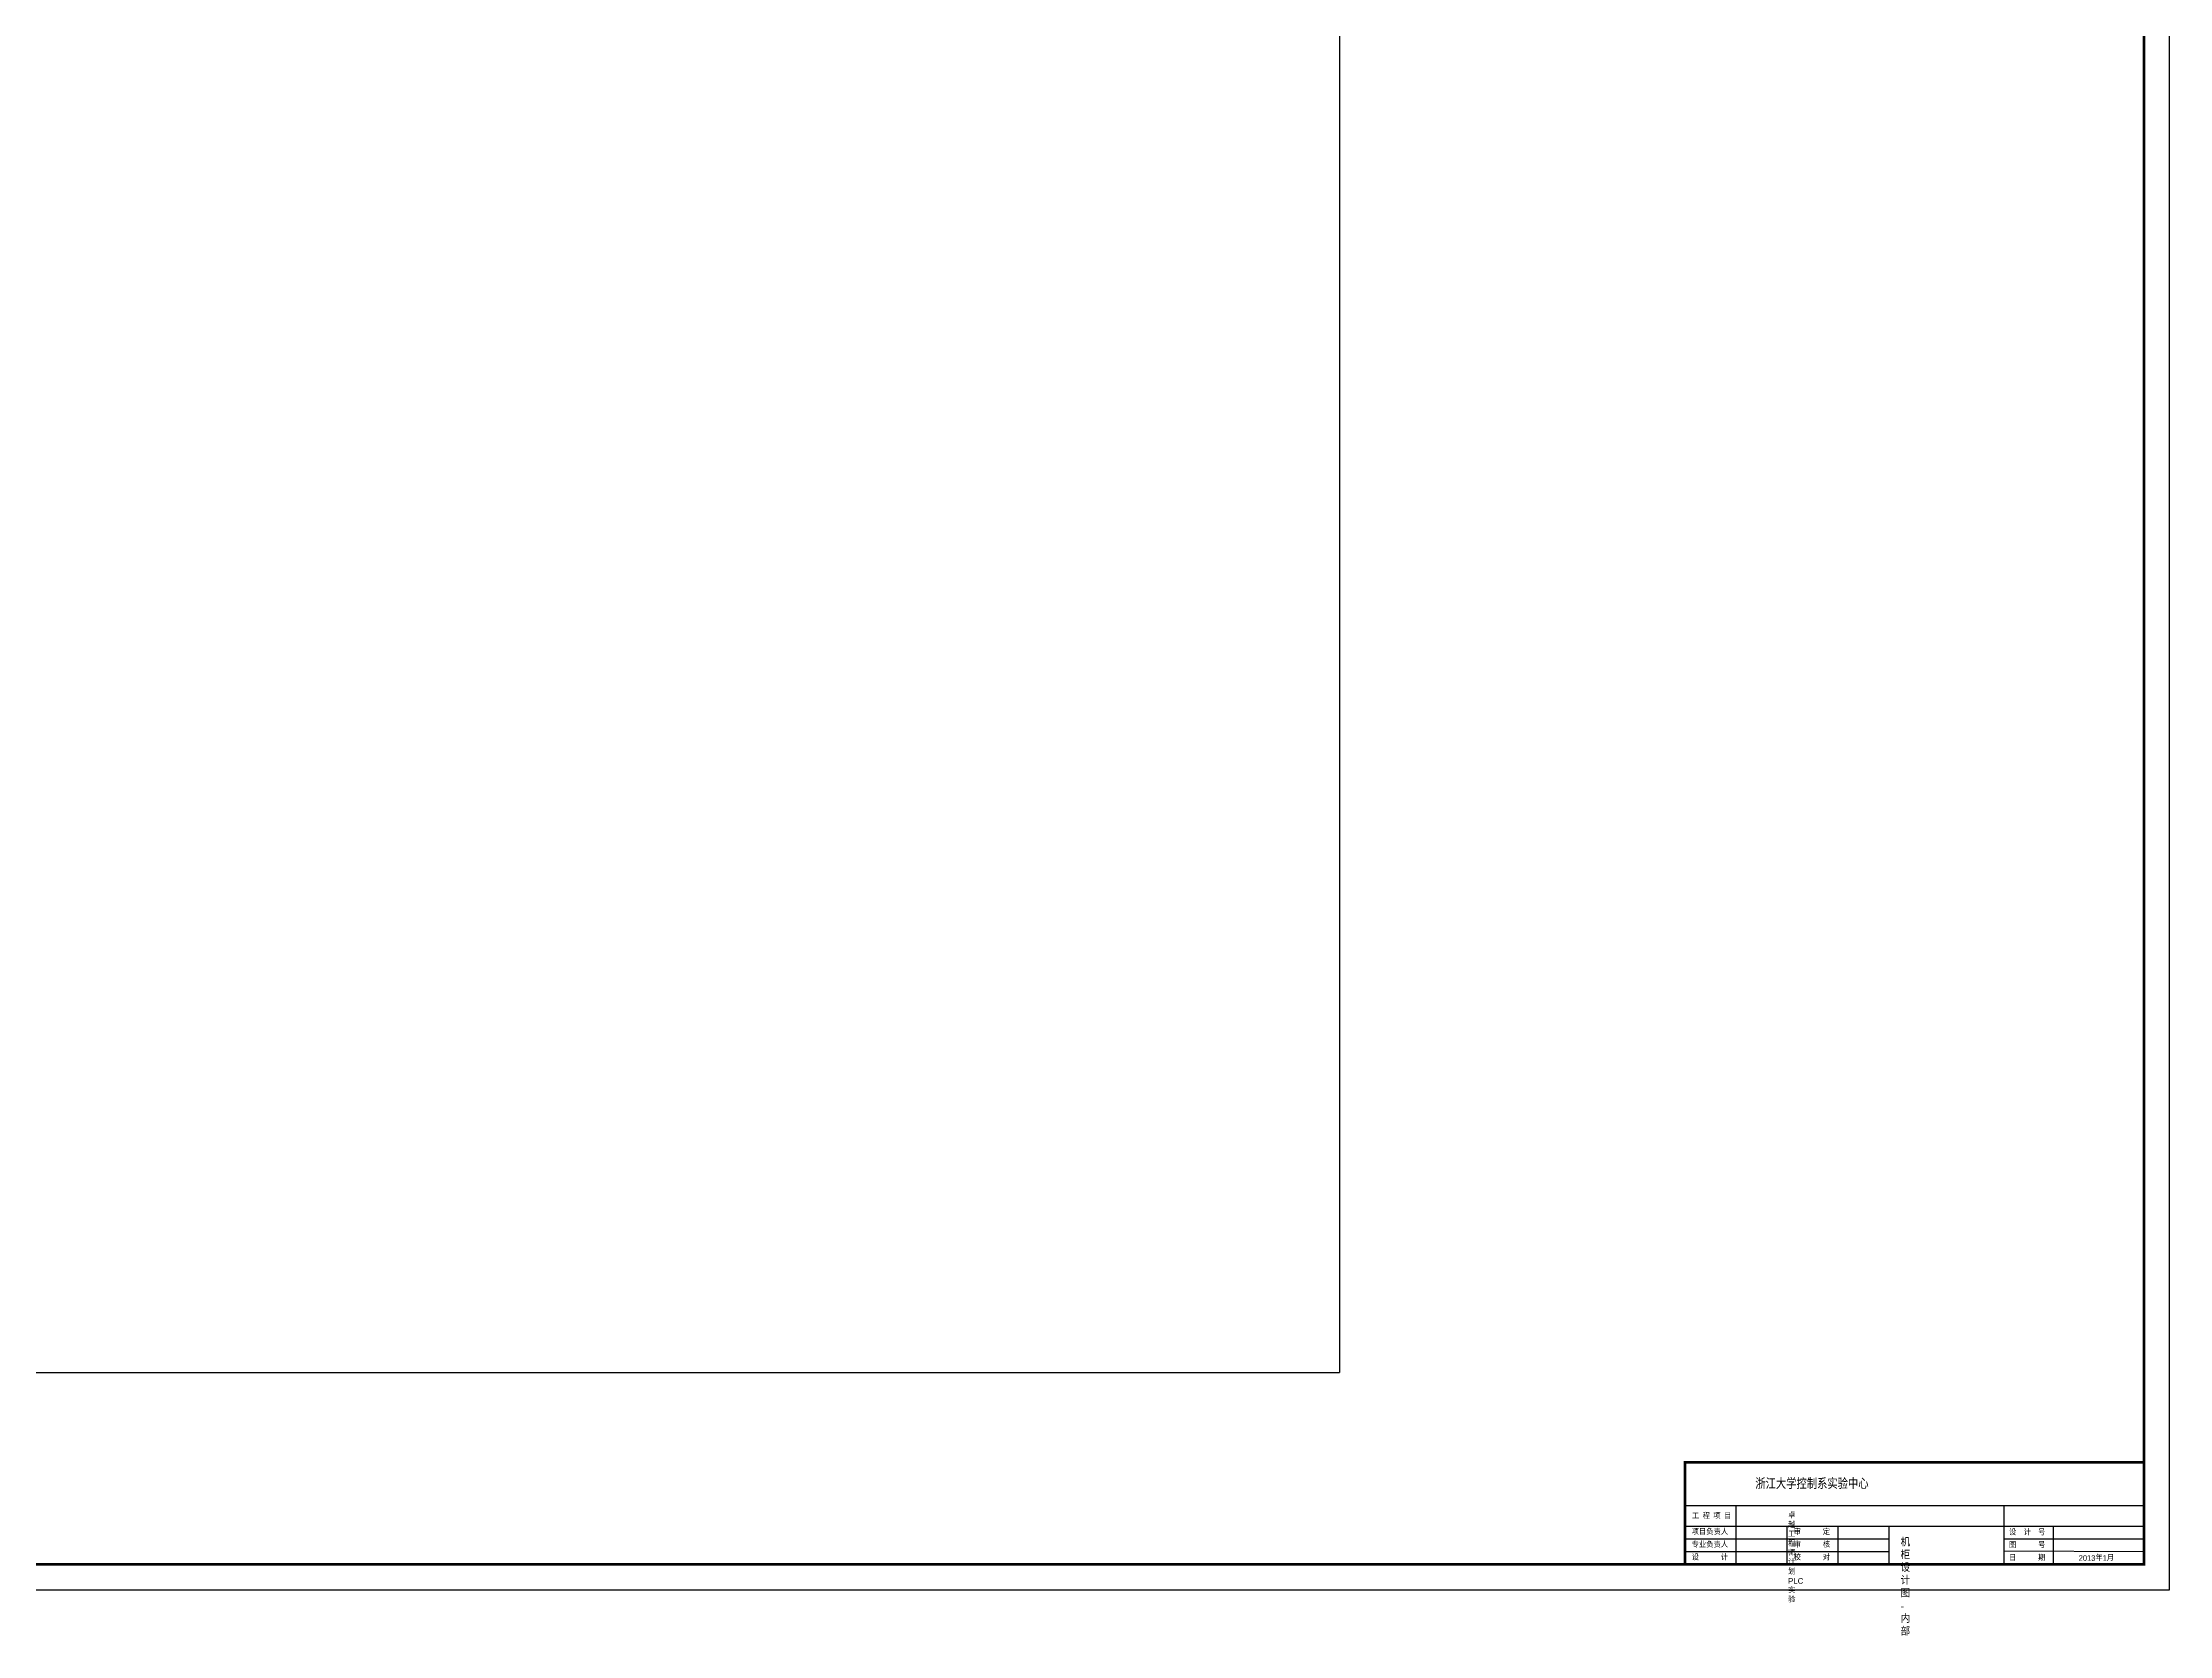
# Model space of a CAD drawing. Header units: millimetres. Extents: x 7991 to 14293, y 2067 to 5530.
# Drawn here: x 9520.9 to 10011.5, y 2917.3 to 3284.7 of the extents above; entities that cross this region are included whole.
import ezdxf

# ---------------------------------------------------------------- set-up
doc = ezdxf.new("R2010")
doc.units = ezdxf.units.MM
doc.layers.add('PUB_TITLE', color=7, linetype='Continuous')
doc.layers.add('TEL_TITLE', color=7, linetype='Continuous')
doc.styles.add('GB仿宋', font='FINDTXT', dxfattribs={"bigfont": 'FINDHZTXT'})
doc.styles.add('制表文字', font='FINDTXT', dxfattribs={"bigfont": 'FINDHZTXT'})

msp = doc.modelspace()

# ---------------------------------------------------------------- linework, layer by layer
for p in [(9820.064, 4567.962), (9220.064, 2977.962)]:
    msp.add_line(p, (9820.064, 2977.962))
at = {"layer": 'PUB_TITLE'}
for p, q in [((10005.632, 2957.251), (10005.632, 2933.731)), ((9899.792, 2947.255), (10005.632, 2947.255)), ((9911.552, 2933.731), (9911.552, 2947.255)), ((9973.365, 2942.551), (9973.365, 2947.255)), ((9899.792, 2942.551), (10005.632, 2942.551)), ((9899.792, 2939.611), (9946.832, 2939.611)), ((9923.312, 2933.731), (9923.312, 2942.551)), ((9935.072, 2933.731), (9935.072, 2942.551)), ((9946.832, 2933.731), (9946.832, 2942.551)), ((9973.365, 2933.731), (9973.365, 2942.551)), ((9973.365, 2939.611), (10005.632, 2939.611)), ((9982.112, 2939.611), (10005.632, 2939.611)), ((9984.742, 2933.731), (9984.742, 2942.551)), ((9899.792, 2936.671), (9946.832, 2936.671)), ((9899.792, 2933.731), (10005.632, 2933.731)), ((9973.365, 2936.818), (10005.632, 2936.671))]:
    msp.add_line(p, q, dxfattribs=at)
at = {"layer": 'PUB_TITLE', "const_width": 0.588}
msp.add_lwpolyline([(10005.632, 2957.251), (9899.792, 2957.251), (9899.792, 2933.731)], dxfattribs=at)
at = {"layer": 'TEL_TITLE'}
msp.add_lwpolyline([(9030.373, 2927.851), (10011.512, 2927.851), (10011.512, 4657.962), (9030.373, 4657.962)], close=True, dxfattribs=at)
at = {"layer": 'TEL_TITLE', "const_width": 0.588}
msp.add_lwpolyline([(9042.154, 2933.731), (10005.632, 2933.731), (10005.632, 4623.003), (9042.154, 4622.921)], close=True, dxfattribs=at)

# ---------------------------------------------------------------- texts
at = {"insert": (9915.988, 2953.576), "char_height": 2.5, "attachment_point": 1, "style": '制表文字'}
msp.add_mtext('浙江大学控制系实验中心', dxfattribs=at)
at = {"attachment_point": 1, "style": '制表文字'}
for s, insert, char_height, width in [('卓越工程师计划{\\fArial|b0|i0|c0|p32;PLC}实验', (9923.553, 2945.62), 1.2936, 0.06413), ('机柜设计图-内部', (9949.498, 2939.647), 1.764, 0.07939)]:
    msp.add_mtext(s, dxfattribs=dict(at, insert=insert, char_height=char_height, width=width))
at = {"layer": 'PUB_TITLE', "style": 'GB仿宋'}
for s, height, p in [('工', 1.294, (9901.366, 2944.207)), ('程', 1.294, (9903.836, 2944.207)), ('项', 1.294, (9906.305, 2944.207)), ('目', 1.294, (9908.775, 2944.207)), ('项目负责人', 1.2936, (9901.307, 2940.528)), ('专业负责人', 1.2936, (9901.307, 2937.588)), ('审\u3000\u3000\u3000定', 1.2936, (9924.827, 2940.528)), ('审\u3000\u3000\u3000核', 1.2936, (9924.827, 2937.588)), ('设\u3000计\u3000号', 1.2936, (9974.489, 2940.433)), ('图\u3000\u3000\u3000号', 1.2936, (9974.489, 2937.493)), ('设\u3000\u3000\u3000计', 1.2936, (9901.307, 2934.648)), ('校\u3000\u3000\u3000对', 1.2936, (9924.827, 2934.648)), ('日\u3000\u3000\u3000期', 1.2936, (9974.489, 2934.553)), ('2013年1月', 1.2936, (9990.578, 2934.519))]:
    msp.add_text(s, height=height, dxfattribs=at).set_placement(p)

doc.saveas('drawing.dxf')
